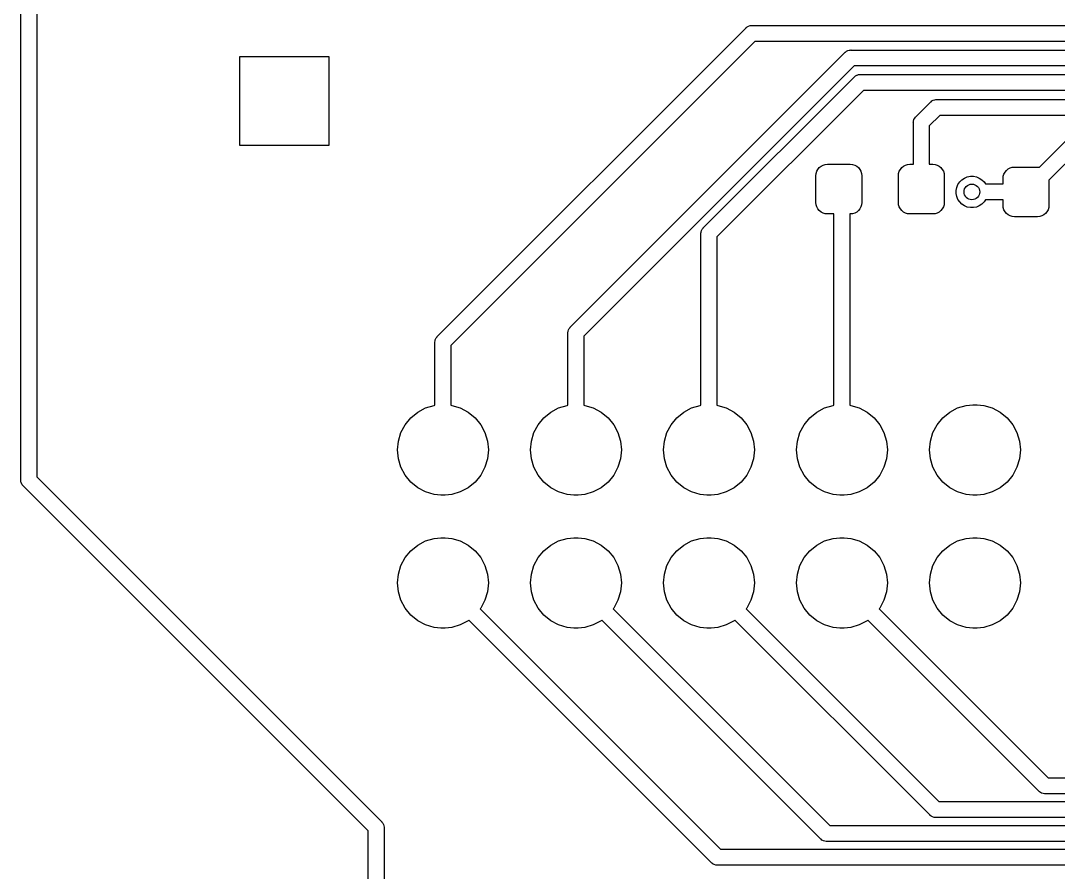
# Model space of a CAD drawing. Extents: x -66 to 211, y -177 to 13.
# Drawn here: x -13.77 to 6.04, y -43.08 to -26.81 of the extents above; entities that cross this region are included whole.
import ezdxf

# ---------------------------------------------------------------- set-up
doc = ezdxf.new("R2010")
doc.units = 0
doc.layers.add('BLACK', color=7, linetype='CONTINUOUS')

msp = doc.modelspace()

# ---------------------------------------------------------------- linework, layer by layer
at = {"layer": 'BLACK', "linetype": 'CONTINUOUS'}
for p, q in [((-13.7719, -35.5805), (-13.7719, -23.1951)), ((-13.4671, -23.2508), (-13.4671, -35.5248)), ((0.07714, -26.9478), (0.08682, -26.9398)), ((0.08682, -26.9398), (0.10034, -26.9288)), ((0.10034, -26.9288), (0.12682, -26.9146)), ((0.12682, -26.9146), (0.15554, -26.9059)), ((0.15554, -26.9059), (0.17794, -26.9037)), ((0.17794, -26.9037), (0.17795, -26.9037)), ((0.17795, -26.9037), (0.18542, -26.9029)), ((0.18542, -26.9029), (0.19289, -26.9037)), ((0.19289, -26.9037), (12.5757, -26.9037)), ((-5.8124, -32.8384), (0.07237, -26.9536)), ((0.07237, -26.9536), (0.07714, -26.9478)), ((0.24855, -27.2085), (-5.55752, -33.0145)), ((12.52, -27.2085), (0.24855, -27.2085)), ((-9.5876, -29.1939), (-9.5876, -27.4939)), ((-9.5876, -27.4939), (-7.8876, -27.4939)), ((-7.8876, -27.4939), (-7.8876, -29.1939)), ((-3.2724, -32.6606), (1.96721, -27.421)), ((1.96721, -27.421), (1.97198, -27.4152)), ((1.97198, -27.4152), (1.97779, -27.4104)), ((1.97779, -27.4104), (1.99518, -27.3961)), ((1.99518, -27.3961), (2.02166, -27.382)), ((2.02166, -27.382), (2.05038, -27.3732)), ((2.05038, -27.3732), (2.07278, -27.371)), ((2.07278, -27.371), (2.07279, -27.371)), ((2.07279, -27.371), (2.08026, -27.3703)), ((2.08026, -27.3703), (2.08773, -27.371)), ((2.08773, -27.371), (12.3826, -27.371)), ((2.14339, -27.6758), (-3.01752, -32.8367)), ((12.327, -27.6758), (2.14339, -27.6758)), ((-0.73239, -30.7638), (2.14304, -27.8883)), ((2.14304, -27.8883), (2.14781, -27.8825)), ((2.14781, -27.8825), (2.15363, -27.8777)), ((2.15363, -27.8777), (2.17102, -27.8635)), ((2.17102, -27.8635), (2.19749, -27.8493)), ((2.19749, -27.8493), (2.19892, -27.8489)), ((2.19892, -27.8489), (2.22622, -27.8406)), ((2.22622, -27.8406), (2.24861, -27.8384)), ((2.24861, -27.8384), (2.24862, -27.8384)), ((2.24862, -27.8384), (2.2561, -27.8377)), ((2.2561, -27.8377), (2.26357, -27.8384)), ((2.26357, -27.8384), (12.1896, -27.8384)), ((2.31922, -28.1432), (-0.47752, -30.9399)), ((12.134, -28.1432), (2.31922, -28.1432)), ((3.6284, -28.3435), (3.65488, -28.3294)), ((3.65488, -28.3294), (3.6836, -28.3207)), ((3.6836, -28.3207), (3.706, -28.3185)), ((3.706, -28.3185), (3.71348, -28.3177)), ((3.706, -28.3185), (3.706, -28.3185)), ((3.71348, -28.3177), (3.72096, -28.3185)), ((3.72096, -28.3185), (11.9966, -28.3185)), ((3.32399, -28.6448), (3.60043, -28.3684)), ((3.60043, -28.3684), (3.6052, -28.3626)), ((3.6052, -28.3626), (3.61101, -28.3578)), ((3.61101, -28.3578), (3.6284, -28.3435)), ((3.27406, -28.7504), (3.27626, -28.728)), ((3.27626, -28.728), (3.28498, -28.6993)), ((3.28498, -28.6993), (3.29913, -28.6728)), ((3.28498, -28.6993), (3.28498, -28.6993)), ((3.29913, -28.6728), (3.3134, -28.6554)), ((3.3134, -28.6554), (3.31341, -28.6554)), ((3.31341, -28.6554), (3.31818, -28.6496)), ((3.31818, -28.6496), (3.32399, -28.6448)), ((3.77661, -28.6233), (3.57886, -28.821)), ((11.9409, -28.6233), (3.77661, -28.6233)), ((3.27332, -28.7579), (3.27406, -28.7504)), ((3.27406, -28.7654), (3.27332, -28.7579)), ((3.27406, -28.7504), (3.27406, -28.7504)), ((3.27406, -29.5529), (3.27406, -28.7654)), ((3.57886, -28.821), (3.57886, -29.5529)), ((5.68106, -29.6099), (6.43741, -28.8535)), ((6.61359, -29.1084), (5.86274, -29.8592)), ((-7.8876, -29.1939), (-9.5876, -29.1939)), ((1.41816, -29.729), (1.43061, -29.6879)), ((1.43061, -29.6879), (1.45083, -29.6501)), ((1.45083, -29.6501), (1.47803, -29.6169)), ((1.47803, -29.6169), (1.51118, -29.5897)), ((1.51118, -29.5897), (1.549, -29.5695)), ((1.549, -29.5695), (1.59003, -29.5571)), ((1.59003, -29.5571), (1.63271, -29.5529)), ((1.63271, -29.5529), (2.07021, -29.5529)), ((2.07021, -29.5529), (2.11289, -29.5571)), ((2.11289, -29.5571), (2.15392, -29.5695)), ((2.15392, -29.5695), (2.19174, -29.5897)), ((2.19174, -29.5897), (2.22489, -29.6169)), ((2.22489, -29.6169), (2.25209, -29.6501)), ((2.25209, -29.6501), (2.27231, -29.6879)), ((2.27231, -29.6879), (2.28476, -29.729)), ((2.99316, -29.729), (3.00561, -29.6879)), ((3.00561, -29.6879), (3.02583, -29.6501)), ((3.02583, -29.6501), (3.05303, -29.6169)), ((3.05303, -29.6169), (3.08618, -29.5897)), ((3.08618, -29.5897), (3.124, -29.5695)), ((3.124, -29.5695), (3.16503, -29.5571)), ((3.16503, -29.5571), (3.20771, -29.5529)), ((3.20771, -29.5529), (3.27406, -29.5529)), ((3.57886, -29.5529), (3.64521, -29.5529)), ((3.64521, -29.5529), (3.68789, -29.5571)), ((3.68789, -29.5571), (3.72892, -29.5695)), ((3.72892, -29.5695), (3.76674, -29.5897)), ((3.76674, -29.5897), (3.79989, -29.6169)), ((3.79989, -29.6169), (3.82709, -29.6501)), ((3.82709, -29.6501), (3.84731, -29.6879)), ((3.84731, -29.6879), (3.85976, -29.729)), ((5.00439, -29.7413), (5.02461, -29.7034)), ((5.02461, -29.7034), (5.05181, -29.6703)), ((5.05181, -29.6703), (5.08496, -29.6431)), ((5.08496, -29.6431), (5.12278, -29.6229)), ((5.12278, -29.6229), (5.16381, -29.6104)), ((5.16381, -29.6104), (5.20649, -29.6062)), ((5.20649, -29.6062), (5.64399, -29.6062)), ((5.64399, -29.6062), (5.68106, -29.6099)), ((1.41396, -29.7716), (1.41816, -29.729)), ((1.41396, -30.2841), (1.41396, -29.7716)), ((2.28476, -29.729), (2.28896, -29.7716)), ((2.28896, -29.7716), (2.28896, -30.2841)), ((2.98896, -29.7716), (2.99316, -29.729)), ((2.98896, -30.2841), (2.98896, -29.7716)), ((3.85976, -29.729), (3.86396, -29.7716)), ((3.86396, -29.7716), (3.86396, -30.2841)), ((4.1258, -29.9391), (4.15863, -29.89)), ((4.15863, -29.89), (4.20042, -29.8482)), ((4.20042, -29.8482), (4.24956, -29.8154)), ((4.24956, -29.8154), (4.30415, -29.7927)), ((4.30415, -29.7927), (4.36211, -29.7812)), ((4.36211, -29.7812), (4.42121, -29.7812)), ((4.42121, -29.7812), (4.47917, -29.7927)), ((4.47917, -29.7927), (4.53376, -29.8154)), ((4.53376, -29.8154), (4.5829, -29.8482)), ((4.5829, -29.8482), (4.62469, -29.89)), ((4.62469, -29.89), (4.65064, -29.9288)), ((4.98774, -29.825), (4.99194, -29.7823)), ((4.98774, -29.9288), (4.98774, -29.825)), ((4.99194, -29.7823), (5.00439, -29.7413)), ((5.86274, -29.8592), (5.86274, -30.3375)), ((4.09166, -30.0517), (4.10319, -29.9937)), ((4.09166, -30.1108), (4.09166, -30.0517)), ((4.10319, -30.1687), (4.09166, -30.1108)), ((4.10319, -29.9937), (4.1258, -29.9391)), ((4.65064, -29.9288), (4.98774, -29.9288)), ((1.41816, -30.3268), (1.41396, -30.2841)), ((2.28896, -30.2841), (2.28476, -30.3268)), ((2.99316, -30.3268), (2.98896, -30.2841)), ((3.86396, -30.2841), (3.85976, -30.3268)), ((4.1258, -30.2233), (4.10319, -30.1687)), ((4.15863, -30.2725), (4.1258, -30.2233)), ((4.20042, -30.3142), (4.15863, -30.2725)), ((4.24956, -30.3471), (4.20042, -30.3142)), ((4.5829, -30.3142), (4.53376, -30.3471)), ((4.62469, -30.2725), (4.5829, -30.3142)), ((4.65064, -30.2336), (4.62469, -30.2725)), ((4.98774, -30.2336), (4.65064, -30.2336)), ((4.98774, -30.3375), (4.98774, -30.2336)), ((1.43061, -30.3678), (1.41816, -30.3268)), ((1.45083, -30.4057), (1.43061, -30.3678)), ((1.47803, -30.4388), (1.45083, -30.4057)), ((1.51118, -30.466), (1.47803, -30.4388)), ((1.549, -30.4862), (1.51118, -30.466)), ((1.59003, -30.4987), (1.549, -30.4862)), ((1.63271, -30.5029), (1.59003, -30.4987)), ((1.75768, -30.5029), (1.63271, -30.5029)), ((1.75768, -34.1561), (1.75768, -30.5029)), ((2.07021, -30.5029), (2.06248, -30.5029)), ((2.06248, -30.5029), (2.06248, -34.1561)), ((2.11289, -30.4987), (2.07021, -30.5029)), ((2.15392, -30.4862), (2.11289, -30.4987)), ((2.19174, -30.466), (2.15392, -30.4862)), ((2.22489, -30.4388), (2.19174, -30.466)), ((2.25209, -30.4057), (2.22489, -30.4388)), ((2.27231, -30.3678), (2.25209, -30.4057)), ((2.28476, -30.3268), (2.27231, -30.3678)), ((3.00561, -30.3678), (2.99316, -30.3268)), ((3.02583, -30.4057), (3.00561, -30.3678)), ((3.05303, -30.4388), (3.02583, -30.4057)), ((3.08618, -30.466), (3.05303, -30.4388)), ((3.124, -30.4862), (3.08618, -30.466)), ((3.16503, -30.4987), (3.124, -30.4862)), ((3.20771, -30.5029), (3.16503, -30.4987)), ((3.64521, -30.5029), (3.20771, -30.5029)), ((3.68789, -30.4987), (3.64521, -30.5029)), ((3.72892, -30.4862), (3.68789, -30.4987)), ((3.76674, -30.466), (3.72892, -30.4862)), ((3.79989, -30.4388), (3.76674, -30.466)), ((3.82709, -30.4057), (3.79989, -30.4388)), ((3.84731, -30.3678), (3.82709, -30.4057)), ((3.85976, -30.3268), (3.84731, -30.3678)), ((4.30415, -30.3697), (4.24956, -30.3471)), ((4.36211, -30.3812), (4.30415, -30.3697)), ((4.42121, -30.3812), (4.36211, -30.3812)), ((4.47917, -30.3697), (4.42121, -30.3812)), ((4.53376, -30.3471), (4.47917, -30.3697)), ((4.99194, -30.3801), (4.98774, -30.3375)), ((5.00439, -30.4212), (4.99194, -30.3801)), ((5.02461, -30.459), (5.00439, -30.4212)), ((5.05181, -30.4921), (5.02461, -30.459)), ((5.08496, -30.5194), (5.05181, -30.4921)), ((5.79867, -30.4921), (5.76552, -30.5194)), ((5.82587, -30.459), (5.79867, -30.4921)), ((5.84609, -30.4212), (5.82587, -30.459)), ((5.85854, -30.3801), (5.84609, -30.4212)), ((5.86274, -30.3375), (5.85854, -30.3801)), ((5.12278, -30.5396), (5.08496, -30.5194)), ((5.16381, -30.552), (5.12278, -30.5396)), ((5.20649, -30.5562), (5.16381, -30.552)), ((5.64399, -30.5562), (5.20649, -30.5562)), ((5.68667, -30.552), (5.64399, -30.5562)), ((5.7277, -30.5396), (5.68667, -30.552)), ((5.76552, -30.5194), (5.7277, -30.5396)), ((-0.78306, -30.8768), (-0.78232, -30.8693)), ((-0.78232, -30.8843), (-0.78306, -30.8768)), ((-0.78232, -30.8693), (-0.78012, -30.8469)), ((-0.78232, -30.8693), (-0.78232, -30.8693)), ((-0.78232, -32.2327), (-0.78232, -30.8843)), ((-0.78012, -30.8469), (-0.7714, -30.8182)), ((-0.7714, -30.8182), (-0.76593, -30.808)), ((-0.76593, -30.808), (-0.75725, -30.7917)), ((-0.75725, -30.7917), (-0.74298, -30.7743)), ((-0.74298, -30.7743), (-0.74297, -30.7743)), ((-0.74297, -30.7743), (-0.7382, -30.7685)), ((-0.7382, -30.7685), (-0.73239, -30.7638)), ((-0.47752, -30.9399), (-0.47752, -34.1561)), ((-0.78232, -32.5677), (-0.78232, -32.2327)), ((-3.3114, -32.715), (-3.29725, -32.6885)), ((-3.29725, -32.6885), (-3.28297, -32.6711)), ((-3.28297, -32.6711), (-3.2782, -32.6653)), ((-3.28297, -32.6711), (-3.28297, -32.6711)), ((-3.2782, -32.6653), (-3.2724, -32.6606)), ((-0.78232, -32.5678), (-0.78232, -32.5677)), ((-0.78232, -34.1561), (-0.78232, -32.5678)), ((-5.8514, -32.8928), (-5.83725, -32.8663)), ((-5.83725, -32.8663), (-5.82297, -32.8489)), ((-5.82297, -32.8489), (-5.8182, -32.8431)), ((-5.82297, -32.8489), (-5.82297, -32.8489)), ((-5.8182, -32.8431), (-5.8124, -32.8384)), ((-3.32306, -32.7736), (-3.32011, -32.7437)), ((-3.32232, -32.7811), (-3.32306, -32.7736)), ((-3.32232, -34.1561), (-3.32232, -32.7811)), ((-3.32011, -32.7437), (-3.3114, -32.715)), ((-3.01752, -32.8367), (-3.01752, -34.1561)), ((-5.86306, -32.9514), (-5.86057, -32.9261)), ((-5.86232, -32.9589), (-5.86306, -32.9514)), ((-5.86232, -34.1561), (-5.86232, -32.9589)), ((-5.86057, -32.9261), (-5.86011, -32.9215)), ((-5.86011, -32.9215), (-5.85643, -32.9094)), ((-5.85643, -32.9094), (-5.8514, -32.8928)), ((-5.55752, -33.0145), (-5.55752, -34.1561)), ((-6.19203, -34.2873), (-6.042, -34.2071)), ((-6.042, -34.2071), (-5.87921, -34.1577)), ((-5.87921, -34.1577), (-5.86232, -34.1561)), ((-5.55752, -34.1561), (-5.54062, -34.1577)), ((-5.54062, -34.1577), (-5.37784, -34.2071)), ((-5.37784, -34.2071), (-5.22781, -34.2873)), ((-3.65203, -34.2873), (-3.502, -34.2071)), ((-3.502, -34.2071), (-3.33921, -34.1577)), ((-3.33921, -34.1577), (-3.32232, -34.1561)), ((-3.01752, -34.1561), (-3.00062, -34.1577)), ((-3.00062, -34.1577), (-2.83784, -34.2071)), ((-2.83784, -34.2071), (-2.68781, -34.2873)), ((-1.11203, -34.2873), (-0.962, -34.2071)), ((-0.962, -34.2071), (-0.79922, -34.1577)), ((-0.79922, -34.1577), (-0.78232, -34.1561)), ((-0.47752, -34.1561), (-0.46063, -34.1577)), ((-0.46063, -34.1577), (-0.29784, -34.2071)), ((-0.29784, -34.2071), (-0.14781, -34.2873)), ((1.42797, -34.2873), (1.578, -34.2071)), ((1.578, -34.2071), (1.74079, -34.1577)), ((1.74079, -34.1577), (1.75768, -34.1561)), ((2.06248, -34.1561), (2.07937, -34.1577)), ((2.07937, -34.1577), (2.24216, -34.2071)), ((2.24216, -34.2071), (2.39219, -34.2873)), ((3.96797, -34.2873), (4.118, -34.2071)), ((4.118, -34.2071), (4.28078, -34.1577)), ((4.28078, -34.1577), (4.40766, -34.1452)), ((4.40766, -34.1452), (4.4925, -34.1452)), ((4.4925, -34.1452), (4.61937, -34.1577)), ((4.61937, -34.1577), (4.78216, -34.2071)), ((4.78216, -34.2071), (4.93219, -34.2873)), ((-6.43145, -34.5267), (-6.32353, -34.3952)), ((-6.32353, -34.3952), (-6.19203, -34.2873)), ((-5.22781, -34.2873), (-5.09631, -34.3952)), ((-5.09631, -34.3952), (-4.98839, -34.5267)), ((-3.89145, -34.5267), (-3.78353, -34.3952)), ((-3.78353, -34.3952), (-3.65203, -34.2873)), ((-2.68781, -34.2873), (-2.55631, -34.3952)), ((-2.55631, -34.3952), (-2.44839, -34.5267)), ((-1.35145, -34.5267), (-1.24353, -34.3952)), ((-1.24353, -34.3952), (-1.11203, -34.2873)), ((-0.14781, -34.2873), (-0.01631, -34.3952)), ((-0.01631, -34.3952), (0.09161, -34.5267)), ((1.18855, -34.5267), (1.29647, -34.3952)), ((1.29647, -34.3952), (1.42797, -34.2873)), ((2.39219, -34.2873), (2.52369, -34.3952)), ((2.52369, -34.3952), (2.63161, -34.5267)), ((3.72855, -34.5267), (3.83647, -34.3952)), ((3.83647, -34.3952), (3.96797, -34.2873)), ((4.93219, -34.2873), (5.06369, -34.3952)), ((5.06369, -34.3952), (5.17161, -34.5267)), ((-6.51164, -34.6767), (-6.43145, -34.5267)), ((-4.98839, -34.5267), (-4.9082, -34.6767)), ((-3.97164, -34.6767), (-3.89145, -34.5267)), ((-2.44839, -34.5267), (-2.3682, -34.6767)), ((-1.43164, -34.6767), (-1.35145, -34.5267)), ((0.09161, -34.5267), (0.1718, -34.6767)), ((1.10836, -34.6767), (1.18855, -34.5267)), ((2.63161, -34.5267), (2.7118, -34.6767)), ((3.64836, -34.6767), (3.72855, -34.5267)), ((5.17161, -34.5267), (5.2518, -34.6767)), ((-6.5777, -35.0088), (-6.56102, -34.8395)), ((-6.56102, -34.8395), (-6.51164, -34.6767)), ((-4.9082, -34.6767), (-4.85882, -34.8395)), ((-4.85882, -34.8395), (-4.84214, -35.0088)), ((-4.0377, -35.0088), (-4.02102, -34.8395)), ((-4.02102, -34.8395), (-3.97164, -34.6767)), ((-2.3682, -34.6767), (-2.31882, -34.8395)), ((-2.31882, -34.8395), (-2.30214, -35.0088)), ((-1.4977, -35.0088), (-1.48102, -34.8395)), ((-1.48102, -34.8395), (-1.43164, -34.6767)), ((0.1718, -34.6767), (0.22118, -34.8395)), ((0.22118, -34.8395), (0.23786, -35.0088)), ((1.0423, -35.0088), (1.05898, -34.8395)), ((1.05898, -34.8395), (1.10836, -34.6767)), ((2.7118, -34.6767), (2.76118, -34.8395)), ((2.76118, -34.8395), (2.77786, -35.0088)), ((3.5823, -35.0088), (3.59898, -34.8395)), ((3.59898, -34.8395), (3.64836, -34.6767)), ((5.2518, -34.6767), (5.30118, -34.8395)), ((5.30118, -34.8395), (5.31786, -35.0088)), ((-6.56102, -35.1781), (-6.5777, -35.0088)), ((-4.84214, -35.0088), (-4.85882, -35.1781)), ((-4.02102, -35.1781), (-4.0377, -35.0088)), ((-2.30214, -35.0088), (-2.31882, -35.1781)), ((-1.48102, -35.1781), (-1.4977, -35.0088)), ((0.23786, -35.0088), (0.22118, -35.1781)), ((1.05898, -35.1781), (1.0423, -35.0088)), ((2.77786, -35.0088), (2.76118, -35.1781)), ((3.59898, -35.1781), (3.5823, -35.0088)), ((5.31786, -35.0088), (5.30118, -35.1781)), ((-6.51164, -35.3409), (-6.56102, -35.1781)), ((-4.85882, -35.1781), (-4.9082, -35.3409)), ((-3.97164, -35.3409), (-4.02102, -35.1781)), ((-2.31882, -35.1781), (-2.3682, -35.3409)), ((-1.43164, -35.3409), (-1.48102, -35.1781)), ((0.22118, -35.1781), (0.1718, -35.3409)), ((1.10836, -35.3409), (1.05898, -35.1781)), ((2.76118, -35.1781), (2.7118, -35.3409)), ((3.64836, -35.3409), (3.59898, -35.1781)), ((5.30118, -35.1781), (5.2518, -35.3409)), ((-6.43145, -35.4909), (-6.51164, -35.3409)), ((-4.9082, -35.3409), (-4.98839, -35.4909)), ((-3.89145, -35.4909), (-3.97164, -35.3409)), ((-2.3682, -35.3409), (-2.44839, -35.4909)), ((-1.35145, -35.4909), (-1.43164, -35.3409)), ((0.1718, -35.3409), (0.09161, -35.4909)), ((1.18855, -35.4909), (1.10836, -35.3409)), ((2.7118, -35.3409), (2.63161, -35.4909)), ((3.72855, -35.4909), (3.64836, -35.3409)), ((5.2518, -35.3409), (5.17161, -35.4909)), ((-13.7726, -35.5879), (-13.7719, -35.5805)), ((-13.7719, -35.5954), (-13.7726, -35.5879)), ((-13.7697, -35.6178), (-13.7719, -35.5954)), ((-13.7719, -35.5954), (-13.7719, -35.5954)), ((-13.7639, -35.637), (-13.7697, -35.6178)), ((-13.761, -35.6465), (-13.7639, -35.637)), ((-13.7468, -35.673), (-13.761, -35.6465)), ((-13.4671, -35.5248), (-6.88507, -42.1068)), ((-6.32353, -35.6224), (-6.43145, -35.4909)), ((-6.19203, -35.7304), (-6.32353, -35.6224)), ((-5.09631, -35.6224), (-5.22781, -35.7304)), ((-4.98839, -35.4909), (-5.09631, -35.6224)), ((-3.78353, -35.6224), (-3.89145, -35.4909)), ((-3.65203, -35.7304), (-3.78353, -35.6224)), ((-2.55631, -35.6224), (-2.68781, -35.7304)), ((-2.44839, -35.4909), (-2.55631, -35.6224)), ((-1.24353, -35.6224), (-1.35145, -35.4909)), ((-1.11203, -35.7304), (-1.24353, -35.6224)), ((-0.01631, -35.6224), (-0.14781, -35.7304)), ((0.09161, -35.4909), (-0.01631, -35.6224)), ((1.29647, -35.6224), (1.18855, -35.4909)), ((1.42797, -35.7304), (1.29647, -35.6224)), ((2.52369, -35.6224), (2.39219, -35.7304)), ((2.63161, -35.4909), (2.52369, -35.6224)), ((3.83647, -35.6224), (3.72855, -35.4909)), ((3.96797, -35.7304), (3.83647, -35.6224)), ((5.06369, -35.6224), (4.93219, -35.7304)), ((5.17161, -35.4909), (5.06369, -35.6224)), ((-13.7325, -35.6904), (-13.7468, -35.673)), ((-13.7278, -35.6962), (-13.7325, -35.6904)), ((-13.7325, -35.6904), (-13.7325, -35.6904)), ((-13.722, -35.701), (-13.7278, -35.6962)), ((-7.13994, -42.283), (-13.722, -35.701)), ((-6.042, -35.8105), (-6.19203, -35.7304)), ((-5.87921, -35.8599), (-6.042, -35.8105)), ((-5.75234, -35.8724), (-5.87921, -35.8599)), ((-5.54062, -35.8599), (-5.6675, -35.8724)), ((-5.37784, -35.8105), (-5.54062, -35.8599)), ((-5.22781, -35.7304), (-5.37784, -35.8105)), ((-3.502, -35.8105), (-3.65203, -35.7304)), ((-3.33921, -35.8599), (-3.502, -35.8105)), ((-3.21234, -35.8724), (-3.33921, -35.8599)), ((-3.00062, -35.8599), (-3.1275, -35.8724)), ((-2.83784, -35.8105), (-3.00062, -35.8599)), ((-2.68781, -35.7304), (-2.83784, -35.8105)), ((-0.962, -35.8105), (-1.11203, -35.7304)), ((-0.79922, -35.8599), (-0.962, -35.8105)), ((-0.67234, -35.8724), (-0.79922, -35.8599)), ((-0.46063, -35.8599), (-0.5875, -35.8724)), ((-0.29784, -35.8105), (-0.46063, -35.8599)), ((-0.14781, -35.7304), (-0.29784, -35.8105)), ((1.578, -35.8105), (1.42797, -35.7304)), ((1.74079, -35.8599), (1.578, -35.8105)), ((1.86766, -35.8724), (1.74079, -35.8599)), ((2.07937, -35.8599), (1.9525, -35.8724)), ((2.24216, -35.8105), (2.07937, -35.8599)), ((2.39219, -35.7304), (2.24216, -35.8105)), ((4.118, -35.8105), (3.96797, -35.7304)), ((4.28078, -35.8599), (4.118, -35.8105)), ((4.40766, -35.8724), (4.28078, -35.8599)), ((4.61937, -35.8599), (4.4925, -35.8724)), ((4.78216, -35.8105), (4.61937, -35.8599)), ((4.93219, -35.7304), (4.78216, -35.8105)), ((-5.6675, -35.8724), (-5.75234, -35.8724)), ((-3.1275, -35.8724), (-3.21234, -35.8724)), ((-0.5875, -35.8724), (-0.67234, -35.8724)), ((1.9525, -35.8724), (1.86766, -35.8724)), ((4.4925, -35.8724), (4.40766, -35.8724)), ((-6.32353, -36.9352), (-6.19203, -36.8273)), ((-6.19203, -36.8273), (-6.042, -36.7471)), ((-6.042, -36.7471), (-5.87921, -36.6977)), ((-5.87921, -36.6977), (-5.75234, -36.6852)), ((-5.75234, -36.6852), (-5.6675, -36.6852)), ((-5.6675, -36.6852), (-5.54062, -36.6977)), ((-5.54062, -36.6977), (-5.37784, -36.7471)), ((-5.37784, -36.7471), (-5.22781, -36.8273)), ((-5.22781, -36.8273), (-5.09631, -36.9352)), ((-3.78353, -36.9352), (-3.65203, -36.8273)), ((-3.65203, -36.8273), (-3.502, -36.7471)), ((-3.502, -36.7471), (-3.33921, -36.6977)), ((-3.33921, -36.6977), (-3.21234, -36.6852)), ((-3.21234, -36.6852), (-3.1275, -36.6852)), ((-3.1275, -36.6852), (-3.00062, -36.6977)), ((-3.00062, -36.6977), (-2.83784, -36.7471)), ((-2.83784, -36.7471), (-2.68781, -36.8273)), ((-2.68781, -36.8273), (-2.55631, -36.9352)), ((-1.24353, -36.9352), (-1.11203, -36.8273)), ((-1.11203, -36.8273), (-0.962, -36.7471)), ((-0.962, -36.7471), (-0.79922, -36.6977)), ((-0.79922, -36.6977), (-0.67234, -36.6852)), ((-0.67234, -36.6852), (-0.5875, -36.6852)), ((-0.5875, -36.6852), (-0.46063, -36.6977)), ((-0.46063, -36.6977), (-0.29784, -36.7471)), ((-0.29784, -36.7471), (-0.14781, -36.8273)), ((-0.14781, -36.8273), (-0.01631, -36.9352)), ((1.29647, -36.9352), (1.42797, -36.8273)), ((1.42797, -36.8273), (1.578, -36.7471)), ((1.578, -36.7471), (1.74079, -36.6977)), ((1.74079, -36.6977), (1.86766, -36.6852)), ((1.86766, -36.6852), (1.9525, -36.6852)), ((1.9525, -36.6852), (2.07937, -36.6977)), ((2.07937, -36.6977), (2.24216, -36.7471)), ((2.24216, -36.7471), (2.39219, -36.8273)), ((2.39219, -36.8273), (2.52369, -36.9352)), ((3.83647, -36.9352), (3.96797, -36.8273)), ((3.96797, -36.8273), (4.118, -36.7471)), ((4.118, -36.7471), (4.28078, -36.6977)), ((4.28078, -36.6977), (4.40766, -36.6852)), ((4.40766, -36.6852), (4.4925, -36.6852)), ((4.4925, -36.6852), (4.61937, -36.6977)), ((4.61937, -36.6977), (4.78216, -36.7471)), ((4.78216, -36.7471), (4.93219, -36.8273)), ((4.93219, -36.8273), (5.06369, -36.9352)), ((-6.43145, -37.0667), (-6.32353, -36.9352)), ((-5.09631, -36.9352), (-4.98839, -37.0667)), ((-3.89145, -37.0667), (-3.78353, -36.9352)), ((-2.55631, -36.9352), (-2.44839, -37.0667)), ((-1.35145, -37.0667), (-1.24353, -36.9352)), ((-0.01631, -36.9352), (0.09161, -37.0667)), ((1.18855, -37.0667), (1.29647, -36.9352)), ((2.52369, -36.9352), (2.63161, -37.0667)), ((3.72855, -37.0667), (3.83647, -36.9352)), ((5.06369, -36.9352), (5.17161, -37.0667)), ((-6.56102, -37.3795), (-6.51164, -37.2167)), ((-6.51164, -37.2167), (-6.43145, -37.0667)), ((-4.98839, -37.0667), (-4.9082, -37.2167)), ((-4.9082, -37.2167), (-4.85882, -37.3795)), ((-4.02102, -37.3795), (-3.97164, -37.2167)), ((-3.97164, -37.2167), (-3.89145, -37.0667)), ((-2.44839, -37.0667), (-2.3682, -37.2167)), ((-2.3682, -37.2167), (-2.31882, -37.3795)), ((-1.48102, -37.3795), (-1.43164, -37.2167)), ((-1.43164, -37.2167), (-1.35145, -37.0667)), ((0.09161, -37.0667), (0.1718, -37.2167)), ((0.1718, -37.2167), (0.22118, -37.3795)), ((1.05898, -37.3795), (1.10836, -37.2167)), ((1.10836, -37.2167), (1.18855, -37.0667)), ((2.63161, -37.0667), (2.7118, -37.2167)), ((2.7118, -37.2167), (2.76118, -37.3795)), ((3.59898, -37.3795), (3.64836, -37.2167)), ((3.64836, -37.2167), (3.72855, -37.0667)), ((5.17161, -37.0667), (5.2518, -37.2167)), ((5.2518, -37.2167), (5.30118, -37.3795)), ((-6.5777, -37.5488), (-6.56102, -37.3795)), ((-4.85882, -37.3795), (-4.84214, -37.5488)), ((-4.0377, -37.5488), (-4.02102, -37.3795)), ((-2.31882, -37.3795), (-2.30214, -37.5488)), ((-1.4977, -37.5488), (-1.48102, -37.3795)), ((0.22118, -37.3795), (0.23786, -37.5488)), ((1.0423, -37.5488), (1.05898, -37.3795)), ((2.76118, -37.3795), (2.77786, -37.5488)), ((3.5823, -37.5488), (3.59898, -37.3795)), ((5.30118, -37.3795), (5.31786, -37.5488)), ((-6.56102, -37.7181), (-6.5777, -37.5488)), ((-4.84214, -37.5488), (-4.85882, -37.7181)), ((-4.02102, -37.7181), (-4.0377, -37.5488)), ((-2.30214, -37.5488), (-2.31882, -37.7181)), ((-1.48102, -37.7181), (-1.4977, -37.5488)), ((0.23786, -37.5488), (0.22118, -37.7181)), ((1.05898, -37.7181), (1.0423, -37.5488)), ((2.77786, -37.5488), (2.76118, -37.7181)), ((3.59898, -37.7181), (3.5823, -37.5488)), ((5.31786, -37.5488), (5.30118, -37.7181)), ((-6.51164, -37.8809), (-6.56102, -37.7181)), ((-4.85882, -37.7181), (-4.9082, -37.8809)), ((-3.97164, -37.8809), (-4.02102, -37.7181)), ((-2.31882, -37.7181), (-2.3682, -37.8809)), ((-1.43164, -37.8809), (-1.48102, -37.7181)), ((0.22118, -37.7181), (0.1718, -37.8809)), ((1.10836, -37.8809), (1.05898, -37.7181)), ((2.76118, -37.7181), (2.7118, -37.8809)), ((3.64836, -37.8809), (3.59898, -37.7181)), ((5.30118, -37.7181), (5.2518, -37.8809)), ((-6.43145, -38.0309), (-6.51164, -37.8809)), ((-6.32353, -38.1624), (-6.43145, -38.0309)), ((-4.98839, -38.0309), (-4.99916, -38.0441)), ((-4.9082, -37.8809), (-4.98839, -38.0309)), ((-3.89145, -38.0309), (-3.97164, -37.8809)), ((-3.78353, -38.1624), (-3.89145, -38.0309)), ((-2.44839, -38.0309), (-2.45916, -38.0441)), ((-2.3682, -37.8809), (-2.44839, -38.0309)), ((-1.35145, -38.0309), (-1.43164, -37.8809)), ((-1.24353, -38.1624), (-1.35145, -38.0309)), ((0.09161, -38.0309), (0.08084, -38.0441)), ((0.1718, -37.8809), (0.09161, -38.0309)), ((1.18855, -38.0309), (1.10836, -37.8809)), ((1.29647, -38.1624), (1.18855, -38.0309)), ((2.63161, -38.0309), (2.62084, -38.0441)), ((2.7118, -37.8809), (2.63161, -38.0309)), ((3.72855, -38.0309), (3.64836, -37.8809)), ((3.83647, -38.1624), (3.72855, -38.0309)), ((5.17161, -38.0309), (5.06369, -38.1624)), ((5.2518, -37.8809), (5.17161, -38.0309)), ((-6.19203, -38.2704), (-6.32353, -38.1624)), ((-4.99916, -38.0441), (-0.40826, -42.6349)), ((-3.65203, -38.2704), (-3.78353, -38.1624)), ((-2.45916, -38.0441), (1.67693, -42.1801)), ((-1.11203, -38.2704), (-1.24353, -38.1624)), ((0.08084, -38.0441), (3.76212, -41.7253)), ((1.42797, -38.2704), (1.29647, -38.1624)), ((2.62084, -38.0441), (5.84731, -41.2705)), ((3.96797, -38.2704), (3.83647, -38.1624)), ((5.06369, -38.1624), (4.93219, -38.2704)), ((-6.042, -38.3505), (-6.19203, -38.2704)), ((-5.87921, -38.3999), (-6.042, -38.3505)), ((-5.75234, -38.4124), (-5.87921, -38.3999)), ((-5.6675, -38.4124), (-5.75234, -38.4124)), ((-5.54062, -38.3999), (-5.6675, -38.4124)), ((-5.37784, -38.3505), (-5.54062, -38.3999)), ((-5.22781, -38.2704), (-5.37784, -38.3505)), ((-5.21468, -38.2596), (-5.22781, -38.2704)), ((-0.58444, -42.8898), (-5.21468, -38.2596)), ((-3.502, -38.3505), (-3.65203, -38.2704)), ((-3.33921, -38.3999), (-3.502, -38.3505)), ((-3.21234, -38.4124), (-3.33921, -38.3999)), ((-3.1275, -38.4124), (-3.21234, -38.4124)), ((-3.00062, -38.3999), (-3.1275, -38.4124)), ((-2.83784, -38.3505), (-3.00062, -38.3999)), ((-2.68781, -38.2704), (-2.83784, -38.3505)), ((-2.67468, -38.2596), (-2.68781, -38.2704)), ((1.50074, -42.435), (-2.67468, -38.2596)), ((-0.962, -38.3505), (-1.11203, -38.2704)), ((-0.79922, -38.3999), (-0.962, -38.3505)), ((-0.67234, -38.4124), (-0.79922, -38.3999)), ((-0.5875, -38.4124), (-0.67234, -38.4124)), ((-0.46063, -38.3999), (-0.5875, -38.4124)), ((-0.29784, -38.3505), (-0.46063, -38.3999)), ((-0.14781, -38.2704), (-0.29784, -38.3505)), ((-0.13468, -38.2596), (-0.14781, -38.2704)), ((3.58593, -41.9802), (-0.13468, -38.2596)), ((1.578, -38.3505), (1.42797, -38.2704)), ((1.74079, -38.3999), (1.578, -38.3505)), ((1.86766, -38.4124), (1.74079, -38.3999)), ((1.9525, -38.4124), (1.86766, -38.4124)), ((2.07937, -38.3999), (1.9525, -38.4124)), ((2.24216, -38.3505), (2.07937, -38.3999)), ((2.39219, -38.2704), (2.24216, -38.3505)), ((2.40531, -38.2596), (2.39219, -38.2704)), ((5.67112, -41.5254), (2.40531, -38.2596)), ((4.118, -38.3505), (3.96797, -38.2704)), ((4.28078, -38.3999), (4.118, -38.3505)), ((4.40766, -38.4124), (4.28078, -38.3999)), ((4.4925, -38.4124), (4.40766, -38.4124)), ((4.61937, -38.3999), (4.4925, -38.4124)), ((4.78216, -38.3505), (4.61937, -38.3999)), ((4.93219, -38.2704), (4.78216, -38.3505)), ((5.84731, -41.2705), (49.433, -41.2705)), ((5.6759, -41.5312), (5.67112, -41.5254)), ((5.68171, -41.536), (5.6759, -41.5312)), ((5.6991, -41.5502), (5.68171, -41.536)), ((5.68171, -41.536), (5.68171, -41.536)), ((5.72212, -41.5626), (5.6991, -41.5502)), ((5.72558, -41.5644), (5.72212, -41.5626)), ((5.7543, -41.5731), (5.72558, -41.5644)), ((5.7767, -41.5753), (5.7543, -41.5731)), ((5.77671, -41.5753), (5.7767, -41.5753)), ((5.78418, -41.5761), (5.77671, -41.5753)), ((5.79165, -41.5753), (5.78418, -41.5761)), ((49.3773, -41.5753), (5.79165, -41.5753)), ((3.76212, -41.7253), (49.2446, -41.7253)), ((3.59071, -41.986), (3.58593, -41.9802)), ((3.59652, -41.9908), (3.59071, -41.986)), ((3.61391, -42.0051), (3.59652, -41.9908)), ((3.59652, -41.9908), (3.59652, -41.9908)), ((-6.88507, -42.1068), (-6.87926, -42.1116)), ((-6.87926, -42.1116), (-6.87449, -42.1174)), ((-6.87449, -42.1174), (-6.87449, -42.1174)), ((-6.87449, -42.1174), (-6.86021, -42.1348)), ((-6.86021, -42.1348), (-6.85265, -42.149)), ((-6.85265, -42.149), (-6.84606, -42.1613)), ((-6.84606, -42.1613), (-6.83735, -42.19)), ((-6.83735, -42.19), (-6.83514, -42.2124)), ((1.67693, -42.1801), (49.0562, -42.1801)), ((3.62806, -42.0126), (3.61391, -42.0051)), ((3.64039, -42.0192), (3.62806, -42.0126)), ((3.66911, -42.0279), (3.64039, -42.0192)), ((3.69151, -42.0301), (3.66911, -42.0279)), ((3.69899, -42.0309), (3.69151, -42.0301)), ((3.69151, -42.0301), (3.69151, -42.0301)), ((3.70646, -42.0301), (3.69899, -42.0309)), ((49.189, -42.0301), (3.70646, -42.0301)), ((-7.13994, -73.7084), (-7.13994, -42.283)), ((-6.83514, -42.2124), (-6.83514, -42.2124)), ((-6.83514, -42.2124), (-6.8344, -42.2199)), ((-6.8344, -42.2199), (-6.83514, -42.2274)), ((-6.83514, -42.2274), (-6.83514, -73.6528)), ((1.50552, -42.4408), (1.50074, -42.435)), ((1.51133, -42.4456), (1.50552, -42.4408)), ((1.52872, -42.4599), (1.51133, -42.4456)), ((1.51133, -42.4456), (1.51133, -42.4456)), ((1.54287, -42.4674), (1.52872, -42.4599)), ((1.5552, -42.474), (1.54287, -42.4674)), ((1.58392, -42.4827), (1.5552, -42.474)), ((1.60632, -42.4849), (1.58392, -42.4827)), ((1.60633, -42.4849), (1.60632, -42.4849)), ((1.6138, -42.4857), (1.60633, -42.4849)), ((1.62127, -42.4849), (1.6138, -42.4857)), ((49.0006, -42.4849), (1.62127, -42.4849)), ((-0.40826, -42.6349), (48.8678, -42.6349)), ((-0.57967, -42.8956), (-0.58444, -42.8898)), ((-0.57386, -42.9004), (-0.57967, -42.8956)), ((-0.55647, -42.9147), (-0.57386, -42.9004)), ((-0.57386, -42.9004), (-0.57386, -42.9004)), ((-0.54682, -42.9198), (-0.55647, -42.9147)), ((-0.52999, -42.9288), (-0.54682, -42.9198)), ((-0.50127, -42.9375), (-0.52999, -42.9288)), ((-0.47887, -42.9397), (-0.50127, -42.9375)), ((-0.47886, -42.9397), (-0.47887, -42.9397)), ((-0.47139, -42.9405), (-0.47886, -42.9397)), ((-0.46392, -42.9397), (-0.47139, -42.9405)), ((48.8122, -42.9397), (-0.46392, -42.9397))]:
    msp.add_line(p, q, dxfattribs=at)
at = {"layer": 'BLACK'}
msp.add_circle((4.39166, -30.0812), 0.15, dxfattribs=at)

doc.saveas('drawing.dxf')
